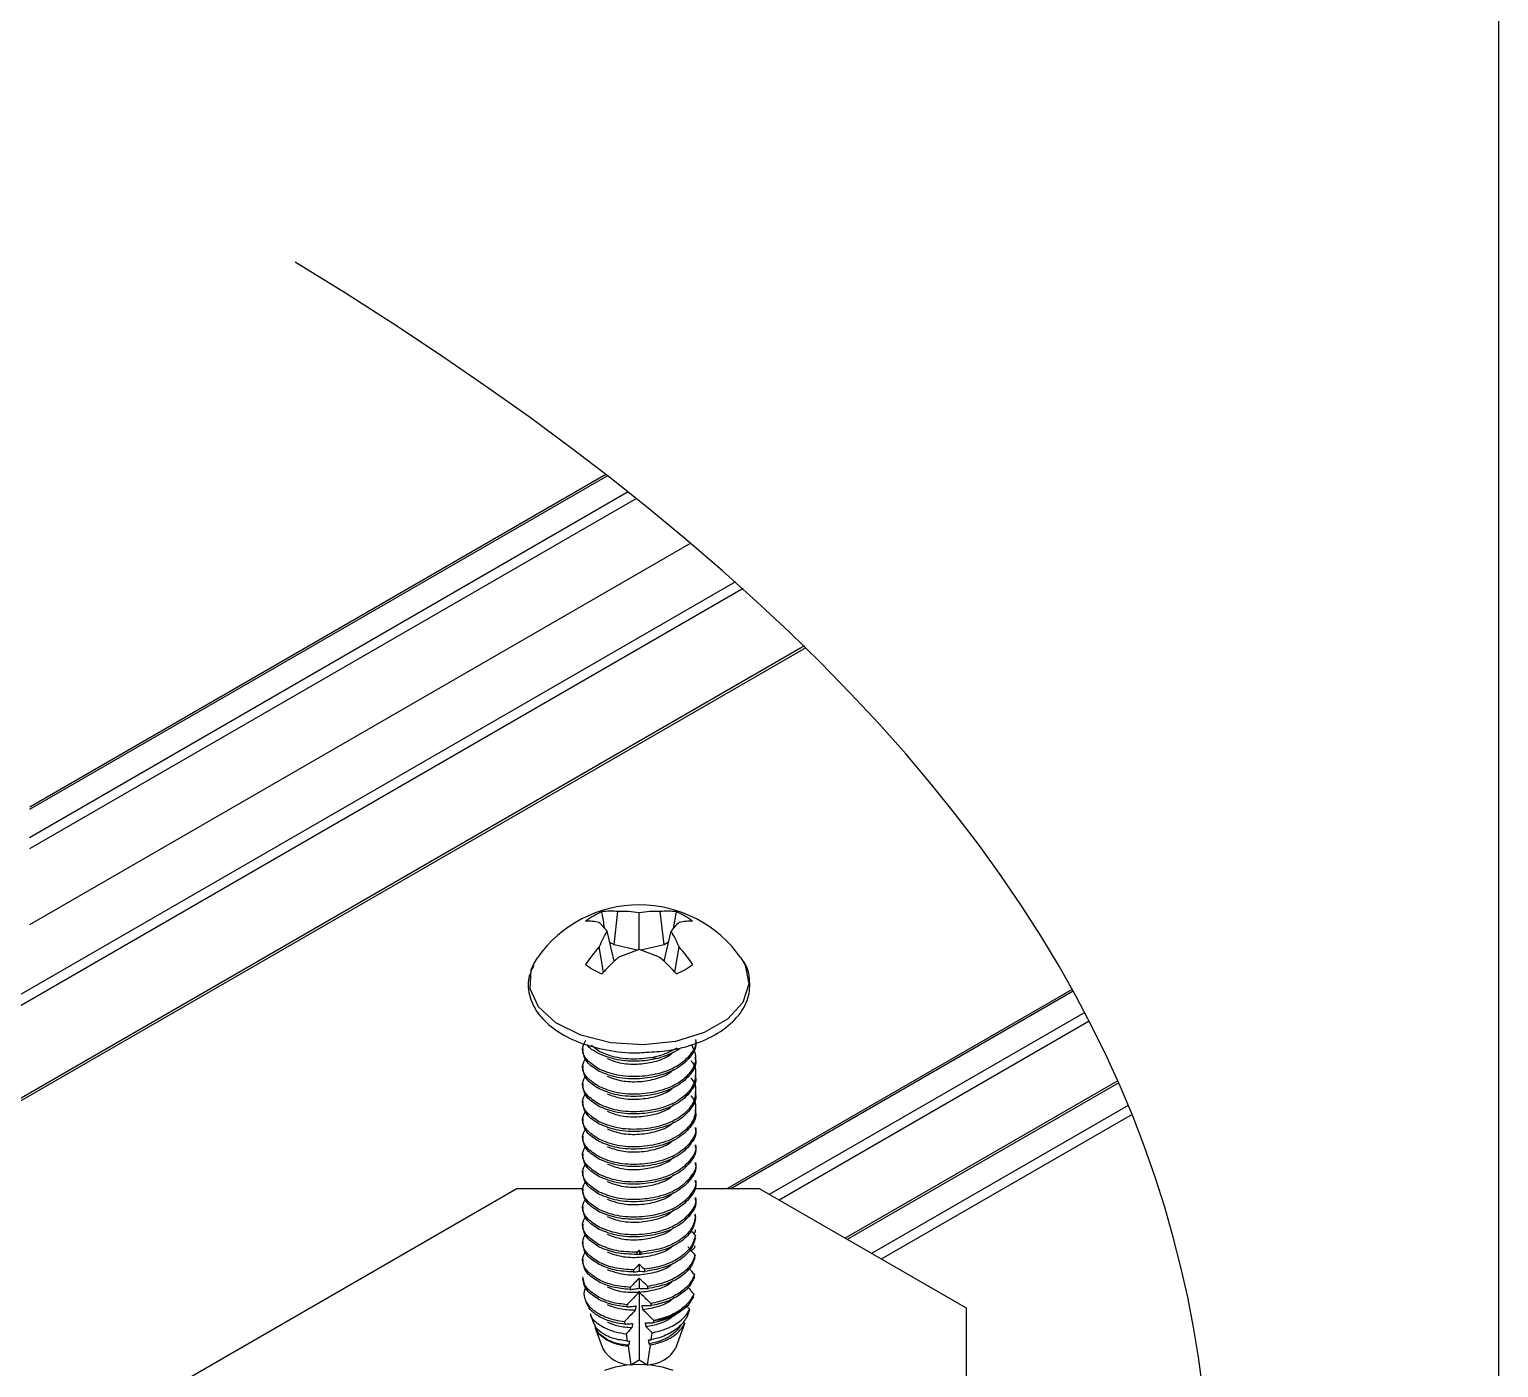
# Model space of a CAD drawing. Extents: x 0 to 16.5, y -14 to 0.
# Drawn here: x 14.372 to 16.506, y -7.055 to -5.111 of the extents above; entities that cross this region are included whole.
import ezdxf

# ---------------------------------------------------------------- set-up
doc = ezdxf.new("R2010")
doc.units = 0
doc.header["$LTSCALE"] = 0.5
doc.header["$MEASUREMENT"] = 0
for name, color, linetype in [('Dimension', 10, 'CONTINUOUS'), ('Hardware', 242, 'CONTINUOUS'), ('Housing', 150, 'CONTINUOUS'), ('Mounting', 4, 'CONTINUOUS')]:
    doc.layers.add(name, color=color, linetype=linetype)
doc.layers.add('Text-Unprinted', color=131, linetype='CONTINUOUS', plot=False)

msp = doc.modelspace()

# ---------------------------------------------------------------- linework, layer by layer
at = {"layer": 'Dimension', "transparency": 16777216}
msp.add_open_spline([(16.4946, -11.4357), (15.1685, -10.124), (16.0562, -8.242), (16.338, -6.4127), (14.7579, -5.449)], degree=3, dxfattribs=at)
at = {"layer": 'Hardware', "linetype": 'Continuous', "lineweight": 25, "transparency": 16777216}
for p, q in [((15.2212, -6.4408), (15.2266, -6.3926)), ((15.2574, -6.4479), (15.2574, -6.3941)), ((15.2936, -6.4408), (15.2882, -6.3926)), ((15.3072, -6.4174), (15.3116, -6.3931)), ((15.2211, -6.4648), (15.2109, -6.421)), ((15.2937, -6.4648), (15.3039, -6.421)), ((15.2055, -6.4804), (15.1993, -6.444)), ((15.2212, -6.4408), (15.2146, -6.4369)), ((15.2547, -6.4487), (15.2212, -6.4408)), ((15.2936, -6.4408), (15.2601, -6.4487)), ((15.3002, -6.4369), (15.2936, -6.4408)), ((15.3093, -6.4804), (15.3155, -6.444)), ((15.1039, -6.4694), (15.1096, -6.4597)), ((15.1754, -6.5913), (15.1754, -6.5945)), ((15.1994, -6.596), (15.1882, -6.5873)), ((15.1754, -6.6168), (15.1754, -6.62)), ((15.273, -6.604), (15.2833, -6.6057)), ((15.3394, -6.6073), (15.3394, -6.6041)), ((15.3394, -6.6328), (15.3394, -6.6296)), ((15.1754, -6.6423), (15.1754, -6.6455)), ((15.3394, -6.6583), (15.3394, -6.6551)), ((15.1754, -6.6679), (15.1754, -6.671)), ((15.3394, -6.6838), (15.3394, -6.6806)), ((15.1754, -6.6934), (15.1754, -6.6966)), ((15.1754, -6.7189), (15.1754, -6.7221)), ((15.3394, -6.7093), (15.3394, -6.7061)), ((15.1754, -6.7444), (15.1754, -6.7476)), ((15.3394, -6.7348), (15.3394, -6.7316)), ((15.3394, -6.7604), (15.3394, -6.7572)), ((15.1754, -6.7699), (15.1754, -6.7731)), ((15.3394, -6.7859), (15.3394, -6.7827)), ((15.1754, -6.7954), (15.1754, -6.7986)), ((15.3394, -6.8114), (15.3394, -6.8082)), ((15.1754, -6.821), (15.1754, -6.8241)), ((15.1754, -6.8465), (15.1754, -6.8497)), ((15.3394, -6.8328), (15.3381, -6.8331)), ((15.3381, -6.8331), (15.3394, -6.8346)), ((15.3389, -6.8361), (15.3394, -6.8356)), ((15.1754, -6.872), (15.1754, -6.8752)), ((15.3367, -6.8605), (15.3391, -6.8579)), ((15.254, -6.8907), (15.2574, -6.8901)), ((15.2574, -6.8847), (15.2546, -6.8875)), ((15.2601, -6.8872), (15.2574, -6.8847)), ((15.2574, -6.8847), (15.2574, -6.8901)), ((15.2574, -6.8901), (15.2608, -6.8903)), ((15.1754, -6.8975), (15.1754, -6.9007)), ((15.2574, -6.905), (15.2574, -6.915)), ((15.2574, -6.9254), (15.2574, -6.9399)), ((15.179, -6.9561), (15.1811, -6.9619)), ((15.2574, -6.944), (15.2574, -7.0439)), ((15.3366, -6.9523), (15.328, -6.9651)), ((15.1865, -6.9771), (15.1915, -6.9913)), ((15.3306, -6.9705), (15.327, -6.9807)), ((15.1936, -6.9973), (15.204, -7.0266)), ((15.2362, -6.9882), (15.2367, -6.9919)), ((15.2784, -6.9898), (15.2788, -6.9868)), ((15.2788, -6.9868), (15.2788, -6.9867)), ((15.3234, -6.9909), (15.3105, -7.0273)), ((15.3219, -6.989), (15.3234, -6.9909)), ((15.1983, -7.0055), (15.2111, -7.0153)), ((15.2114, -7.0149), (15.1983, -7.0055)), ((15.2111, -7.0153), (15.2114, -7.0149)), ((15.2387, -7.006), (15.2402, -7.0166)), ((15.2402, -7.0166), (15.2434, -7.0164)), ((15.2696, -7.0509), (15.2737, -7.0223)), ((15.2711, -7.0147), (15.2748, -7.0146)), ((15.2737, -7.0223), (15.2722, -7.0208)), ((15.2748, -7.0146), (15.2763, -7.0045)), ((15.2422, -7.0227), (15.2413, -7.0237)), ((15.2413, -7.0237), (15.2452, -7.0509)), ((15.2452, -7.0509), (15.2574, -7.0439)), ((15.2574, -7.0439), (15.2696, -7.0509))]:
    msp.add_line(p, q, dxfattribs=at)
at = {"layer": 'Hardware', "linetype": 'Continuous', "lineweight": 25, "transparency": 16777216, "flags": 128}
for points in [[(15.4052, -6.4597), (15.4114, -6.4705), (15.4168, -6.4977), (15.4079, -6.5247), (15.3857, -6.549), (15.3521, -6.5684), (15.3101, -6.5812), (15.2634, -6.5863), (15.2161, -6.5832), (15.1726, -6.5722), (15.1365, -6.5543), (15.1112, -6.5311), (15.0989, -6.5046), (15.1007, -6.4772), (15.1039, -6.4694)], [(15.1924, -6.992), (15.1941, -6.9986), (15.1983, -7.0055)]]:
    msp.add_lwpolyline(points, dxfattribs=at)
at = {"layer": 'Hardware', "linetype": 'Continuous', "lineweight": 25, "transparency": 16777216}
for centre, radius, start, end in [((15.2574, -6.5635), 0.1806, 35.088, 144.912), ((15.2354, -6.4761), 0.089, 111.1734, 128.8212), ((15.2166, -6.4809), 0.0889, 83.5452, 98.6296), ((15.2338, -6.5593), 0.1668, 81.8505, 92.4696), ((15.281, -6.5593), 0.1668, 87.5304, 98.1495), ((15.2982, -6.4809), 0.0889, 81.3704, 96.4548), ((15.2794, -6.4761), 0.089, 51.1788, 68.8266), ((15.1831, -6.4839), 0.0773, 77.8855, 92.5937), ((15.1201, -6.4924), 0.1155, 38.183, 46.6966), ((15.3819, -6.5216), 0.1984, 149.535, 156.9599), ((15.3947, -6.4924), 0.1155, 133.3034, 141.817), ((15.1329, -6.5216), 0.1984, 23.0401, 30.465), ((15.3317, -6.4839), 0.0773, 87.4063, 102.1145), ((15.3703, -6.5976), 0.2299, 138.0627, 146.0598), ((15.1445, -6.5976), 0.2299, 33.9402, 41.9373), ((15.4646, -6.7223), 0.3544, 132.191, 137.5116), ((15.3376, -6.7031), 0.2675, 107.4467, 114.5241), ((15.1772, -6.7031), 0.2675, 65.4759, 72.5533), ((15.0502, -6.7223), 0.3544, 42.4884, 47.809), ((15.2354, -6.3999), 0.089, 231.1788, 248.8266), ((15.2794, -6.3999), 0.089, 291.1734, 308.8212), ((15.2684, -6.8963), 0.0911, 276.5834, 310.8704), ((15.2453, -7.0038), 0.0472, 208.9276, 269.8493), ((15.2683, -7.0014), 0.0495, 271.5526, 328.442)]:
    msp.add_arc(centre, radius, start, end, dxfattribs=at)
for major_axis, ratio, start_param, end_param in [((0.0623, 0.5129), 0.103906, 5.550319, 5.558335), ((0.0551, 0.5797), 0.104683, 5.424047, 5.432229), ((0.0623, 0.5129), 0.103906, 5.488209, 5.495791), ((0.0551, 0.5797), 0.104683, 5.360736, 5.368458), ((0.0623, 0.5129), 0.103906, 0.897187, 0.905246), ((-0.0623, 0.5129), 0.103906, 5.378789, 5.38669), ((0.0623, 0.5129), 0.103906, 5.42916, 5.436395), ((0.0551, 0.5797), 0.104683, 5.300658, 5.308015), ((0.0623, 0.5129), 0.103906, 0.960083, 0.96771), ((-0.0623, 0.5129), 0.103906, 5.317478, 5.324971), ((0.0551, 0.5797), 0.104683, 5.243173, 5.250235), ((0.0623, 0.5129), 0.103906, 1.019851, 1.027134), ((0.0495, 0.4071), 0.103906, 0.863326, 0.870497), ((-0.0495, 0.4071), 0.103906, 5.412877, 5.419859), ((-0.0623, 0.5129), 0.103906, 5.25905, 5.266216), ((0.0551, 0.5797), 0.104683, 5.187803, 5.194622), ((0.0623, 0.5129), 0.103906, 1.077103, 1.084107), ((0.0495, 0.4071), 0.103906, 0.931604, 0.951243), ((-0.0495, 0.4071), 0.103906, 5.334093, 5.35328), ((-0.0623, 0.5129), 0.103906, 5.202957, 5.209856), ((0.0495, 0.4071), 0.103906, 1.008321, 1.0268), ((-0.0495, 0.4071), 0.103906, 5.26015, 5.278251), ((0.0495, 0.4071), 0.103906, 1.080833, 1.098422), ((-0.0495, 0.4071), 0.103906, 5.189906, 5.207169)]:
    msp.add_ellipse((15.2574, -7.2125), major_axis=major_axis, ratio=ratio, start_param=start_param, end_param=end_param, dxfattribs=at)
for points, knots in [([(15.2075, -6.4174), (15.2073, -6.416), (15.2059, -6.4079), (15.2044, -6.3998), (15.2032, -6.3931)], [0, 0, 0, 0, 0.169729, 1, 1, 1, 1]), ([(15.2674, -6.5968), (15.2781, -6.5963), (15.3037, -6.5952), (15.3415, -6.5849), (15.3771, -6.5677), (15.4027, -6.5451), (15.4178, -6.5183), (15.4191, -6.4902), (15.4143, -6.4707), (15.4073, -6.4629), (15.4071, -6.4628)], [0, 0, 0, 0, 0.108513, 0.260972, 0.414412, 0.569308, 0.70776, 0.855419, 0.997326, 1, 1, 1, 1]), ([(15.1043, -6.4708), (15.1015, -6.4767), (15.0945, -6.4915), (15.0971, -6.5173), (15.1108, -6.5435), (15.1353, -6.5658), (15.1689, -6.5835), (15.2098, -6.5944), (15.2442, -6.5989), (15.2632, -6.5972), (15.2674, -6.5968)], [0, 0, 0, 0, 0.093745, 0.235235, 0.37313, 0.514045, 0.660746, 0.809291, 0.957571, 1, 1, 1, 1]), ([(15.1994, -6.6216), (15.1928, -6.6172), (15.1795, -6.6085), (15.173, -6.5928), (15.1778, -6.5833), (15.1798, -6.5795)], [0, 0, 0, 0, 0.365779, 0.741182, 1, 1, 1, 1]), ([(15.1994, -6.6247), (15.1926, -6.6204), (15.1788, -6.6117), (15.1766, -6.6002), (15.1755, -6.5945)], [0, 0, 0, 0, 0.4963371, 1, 1, 1, 1]), ([(15.1994, -6.5992), (15.1916, -6.5951), (15.1838, -6.591), (15.1817, -6.5855), (15.1817, -6.5855)], [0, 0, 0, 0, 0.9988749, 1, 1, 1, 1]), ([(15.3393, -6.5786), (15.3393, -6.5786), (15.3414, -6.5852), (15.3341, -6.5987), (15.3172, -6.616), (15.2895, -6.6282), (15.2575, -6.6333), (15.2248, -6.6317), (15.2078, -6.6249), (15.1994, -6.6216)], [0, 0, 0, 0, 0.001912, 0.16499, 0.333323, 0.501657, 0.664735, 0.834544, 1, 1, 1, 1]), ([(15.3393, -6.5817), (15.3393, -6.5818), (15.3414, -6.5883), (15.3341, -6.6019), (15.3172, -6.6192), (15.2895, -6.6314), (15.2575, -6.6365), (15.2248, -6.6349), (15.2078, -6.6281), (15.1994, -6.6247)], [0, 0, 0, 0, 0.001912, 0.16499, 0.333323, 0.501657, 0.664735, 0.834544, 1, 1, 1, 1]), ([(15.3335, -6.5857), (15.3363, -6.5919), (15.342, -6.6045), (15.3349, -6.6242), (15.317, -6.6416), (15.2895, -6.6538), (15.2575, -6.6588), (15.2248, -6.6572), (15.2078, -6.6504), (15.1994, -6.6471)], [0, 0, 0, 0, 0.135905, 0.27709, 0.422824, 0.568559, 0.709744, 0.856757, 1, 1, 1, 1]), ([(15.312, -6.5912), (15.3045, -6.5951), (15.2887, -6.6032), (15.2573, -6.6077), (15.2248, -6.6062), (15.2078, -6.5994), (15.1994, -6.596)], [0, 0, 0, 0, 0.2278321, 0.4805168, 0.7436315, 1, 1, 1, 1]), ([(15.3154, -6.5928), (15.3068, -6.5973), (15.29, -6.6061), (15.2573, -6.6109), (15.2248, -6.6094), (15.2078, -6.6026), (15.1994, -6.5992)], [0, 0, 0, 0, 0.252496, 0.49711, 0.75182, 1, 1, 1, 1]), ([(15.1994, -6.6471), (15.1928, -6.6427), (15.1795, -6.634), (15.173, -6.6183), (15.1778, -6.6088), (15.1798, -6.605)], [0, 0, 0, 0, 0.3657785, 0.7411822, 1, 1, 1, 1]), ([(15.3393, -6.6073), (15.3393, -6.6073), (15.3414, -6.6139), (15.3341, -6.6274), (15.3172, -6.6447), (15.2895, -6.6569), (15.2575, -6.662), (15.2248, -6.6604), (15.2078, -6.6536), (15.1994, -6.6503)], [0, 0, 0, 0, 0.001912, 0.16499, 0.333323, 0.501657, 0.664735, 0.834544, 1, 1, 1, 1]), ([(15.3326, -6.6092), (15.3327, -6.6094), (15.339, -6.6152), (15.3408, -6.6299), (15.3353, -6.6496), (15.3169, -6.6671), (15.2896, -6.6793), (15.2575, -6.6843), (15.2248, -6.6827), (15.2078, -6.6759), (15.1994, -6.6726)], [0, 0, 0, 0, 0.003884, 0.148717, 0.287809, 0.431382, 0.574956, 0.714048, 0.858881, 1, 1, 1, 1]), ([(15.3074, -6.5964), (15.3061, -6.5977), (15.3004, -6.6038), (15.2825, -6.6109), (15.2575, -6.6154), (15.2315, -6.6144), (15.218, -6.6092), (15.2114, -6.6067)], [0, 0, 0, 0, 0.065563, 0.301515, 0.530069, 0.768099, 1, 1, 1, 1]), ([(15.1994, -6.6726), (15.1928, -6.6683), (15.1795, -6.6595), (15.173, -6.6438), (15.1778, -6.6343), (15.1798, -6.6305)], [0, 0, 0, 0, 0.3657785, 0.7411822, 1, 1, 1, 1]), ([(15.1994, -6.6503), (15.1926, -6.6459), (15.1788, -6.6372), (15.1766, -6.6258), (15.1755, -6.62)], [0, 0, 0, 0, 0.496337, 1, 1, 1, 1]), ([(15.3393, -6.6328), (15.3393, -6.6329), (15.3414, -6.6394), (15.3341, -6.6529), (15.3172, -6.6703), (15.2895, -6.6825), (15.2575, -6.6875), (15.2248, -6.6859), (15.2078, -6.6791), (15.1994, -6.6758)], [0, 0, 0, 0, 0.001912, 0.16499, 0.333323, 0.501657, 0.664735, 0.834544, 1, 1, 1, 1]), ([(15.3326, -6.6347), (15.3327, -6.6349), (15.339, -6.6408), (15.3408, -6.6554), (15.3353, -6.6751), (15.3169, -6.6926), (15.2896, -6.7048), (15.2575, -6.7099), (15.2248, -6.7082), (15.2078, -6.7014), (15.1994, -6.6981)], [0, 0, 0, 0, 0.003884, 0.148717, 0.287809, 0.431382, 0.574956, 0.714048, 0.858881, 1, 1, 1, 1]), ([(15.3074, -6.6219), (15.3061, -6.6233), (15.3004, -6.6294), (15.2825, -6.6364), (15.2575, -6.6409), (15.2315, -6.6399), (15.218, -6.6347), (15.2114, -6.6322)], [0, 0, 0, 0, 0.065563, 0.301515, 0.530069, 0.768099, 1, 1, 1, 1]), ([(15.1994, -6.6981), (15.1928, -6.6938), (15.1795, -6.685), (15.173, -6.6693), (15.1778, -6.6599), (15.1798, -6.656)], [0, 0, 0, 0, 0.365779, 0.741182, 1, 1, 1, 1]), ([(15.1994, -6.6758), (15.1926, -6.6714), (15.1788, -6.6627), (15.1766, -6.6513), (15.1755, -6.6455)], [0, 0, 0, 0, 0.4963371, 1, 1, 1, 1]), ([(15.3393, -6.6583), (15.3393, -6.6584), (15.3414, -6.6649), (15.3341, -6.6784), (15.3172, -6.6958), (15.2895, -6.708), (15.2575, -6.713), (15.2248, -6.7114), (15.2078, -6.7046), (15.1994, -6.7013)], [0, 0, 0, 0, 0.0019117, 0.1649899, 0.3333232, 0.5016566, 0.6647348, 0.8345443, 1, 1, 1, 1]), ([(15.3074, -6.6474), (15.3061, -6.6488), (15.3004, -6.6549), (15.2825, -6.6619), (15.2575, -6.6664), (15.2315, -6.6654), (15.218, -6.6603), (15.2114, -6.6577)], [0, 0, 0, 0, 0.065563, 0.301515, 0.530069, 0.768099, 1, 1, 1, 1]), ([(15.1994, -6.7013), (15.1926, -6.697), (15.1788, -6.6882), (15.1766, -6.6768), (15.1755, -6.671)], [0, 0, 0, 0, 0.496337, 1, 1, 1, 1]), ([(15.3326, -6.6602), (15.3327, -6.6604), (15.339, -6.6663), (15.3408, -6.6809), (15.3353, -6.7006), (15.3169, -6.7181), (15.2896, -6.7303), (15.2575, -6.7354), (15.2248, -6.7337), (15.2078, -6.727), (15.1994, -6.7236)], [0, 0, 0, 0, 0.0038841, 0.1487169, 0.2878086, 0.4313823, 0.5749561, 0.7140477, 0.8588806, 1, 1, 1, 1]), ([(15.3074, -6.673), (15.3061, -6.6743), (15.3004, -6.6804), (15.2825, -6.6874), (15.2575, -6.6919), (15.2315, -6.6909), (15.218, -6.6858), (15.2114, -6.6832)], [0, 0, 0, 0, 0.065563, 0.301515, 0.530069, 0.768099, 1, 1, 1, 1]), ([(15.1994, -6.7236), (15.1928, -6.7193), (15.1795, -6.7105), (15.173, -6.6948), (15.1778, -6.6854), (15.1798, -6.6815)], [0, 0, 0, 0, 0.365779, 0.741182, 1, 1, 1, 1]), ([(15.1994, -6.7268), (15.1926, -6.7225), (15.1788, -6.7137), (15.1766, -6.7023), (15.1755, -6.6966)], [0, 0, 0, 0, 0.496337, 1, 1, 1, 1]), ([(15.3393, -6.6838), (15.3393, -6.6839), (15.3414, -6.6904), (15.3341, -6.7039), (15.3172, -6.7213), (15.2895, -6.7335), (15.2575, -6.7386), (15.2248, -6.7369), (15.2078, -6.7302), (15.1994, -6.7268)], [0, 0, 0, 0, 0.001912, 0.16499, 0.333323, 0.501657, 0.664735, 0.834544, 1, 1, 1, 1]), ([(15.3074, -6.6985), (15.3061, -6.6998), (15.3004, -6.7059), (15.2825, -6.7129), (15.2575, -6.7174), (15.2315, -6.7164), (15.218, -6.7113), (15.2114, -6.7087)], [0, 0, 0, 0, 0.065563, 0.301515, 0.530069, 0.768099, 1, 1, 1, 1]), ([(15.1994, -6.7491), (15.1928, -6.7448), (15.1795, -6.736), (15.173, -6.7203), (15.1778, -6.7109), (15.1798, -6.707)], [0, 0, 0, 0, 0.365779, 0.741182, 1, 1, 1, 1]), ([(15.1994, -6.7523), (15.1926, -6.748), (15.1788, -6.7392), (15.1766, -6.7278), (15.1755, -6.7221)], [0, 0, 0, 0, 0.496337, 1, 1, 1, 1]), ([(15.3393, -6.7061), (15.3393, -6.7062), (15.3414, -6.7127), (15.3341, -6.7263), (15.3172, -6.7436), (15.2895, -6.7558), (15.2575, -6.7609), (15.2248, -6.7593), (15.2078, -6.7525), (15.1994, -6.7491)], [0, 0, 0, 0, 0.001912, 0.16499, 0.333323, 0.501657, 0.664735, 0.834544, 1, 1, 1, 1]), ([(15.3393, -6.7093), (15.3393, -6.7094), (15.3414, -6.7159), (15.3341, -6.7295), (15.3172, -6.7468), (15.2895, -6.759), (15.2575, -6.7641), (15.2248, -6.7624), (15.2078, -6.7557), (15.1994, -6.7523)], [0, 0, 0, 0, 0.001912, 0.16499, 0.333323, 0.501657, 0.664735, 0.834544, 1, 1, 1, 1]), ([(15.1994, -6.7747), (15.1928, -6.7703), (15.1795, -6.7616), (15.173, -6.7459), (15.1778, -6.7364), (15.1798, -6.7326)], [0, 0, 0, 0, 0.365779, 0.741182, 1, 1, 1, 1]), ([(15.3393, -6.7317), (15.3393, -6.7317), (15.3414, -6.7383), (15.3341, -6.7518), (15.3172, -6.7691), (15.2895, -6.7813), (15.2575, -6.7864), (15.2248, -6.7848), (15.2078, -6.778), (15.1994, -6.7747)], [0, 0, 0, 0, 0.001912, 0.16499, 0.333323, 0.501657, 0.664735, 0.834544, 1, 1, 1, 1]), ([(15.3393, -6.7348), (15.3393, -6.7349), (15.3414, -6.7414), (15.3341, -6.755), (15.3172, -6.7723), (15.2895, -6.7845), (15.2575, -6.7896), (15.2248, -6.788), (15.2078, -6.7812), (15.1994, -6.7778)], [0, 0, 0, 0, 0.001912, 0.16499, 0.333323, 0.501657, 0.664735, 0.834544, 1, 1, 1, 1]), ([(15.3074, -6.724), (15.3061, -6.7253), (15.3004, -6.7314), (15.2825, -6.7384), (15.2575, -6.743), (15.2315, -6.742), (15.218, -6.7368), (15.2114, -6.7343)], [0, 0, 0, 0, 0.065563, 0.301515, 0.530069, 0.768099, 1, 1, 1, 1]), ([(15.1994, -6.8002), (15.1928, -6.7958), (15.1795, -6.7871), (15.173, -6.7714), (15.1778, -6.7619), (15.1798, -6.7581)], [0, 0, 0, 0, 0.365779, 0.741182, 1, 1, 1, 1]), ([(15.1994, -6.7778), (15.1926, -6.7735), (15.1788, -6.7648), (15.1766, -6.7533), (15.1755, -6.7476)], [0, 0, 0, 0, 0.496337, 1, 1, 1, 1]), ([(15.3393, -6.7572), (15.3393, -6.7572), (15.3414, -6.7638), (15.3341, -6.7773), (15.3172, -6.7947), (15.2895, -6.8069), (15.2575, -6.8119), (15.2248, -6.8103), (15.2078, -6.8035), (15.1994, -6.8002)], [0, 0, 0, 0, 0.001912, 0.16499, 0.333323, 0.501657, 0.664735, 0.834544, 1, 1, 1, 1]), ([(15.3393, -6.7604), (15.3393, -6.7604), (15.3414, -6.767), (15.3341, -6.7805), (15.3172, -6.7978), (15.2895, -6.8101), (15.2575, -6.8151), (15.2248, -6.8135), (15.2078, -6.8067), (15.1994, -6.8034)], [0, 0, 0, 0, 0.001912, 0.16499, 0.333323, 0.501657, 0.664735, 0.834544, 1, 1, 1, 1]), ([(15.3074, -6.7495), (15.3061, -6.7508), (15.3004, -6.7569), (15.2825, -6.764), (15.2575, -6.7685), (15.2315, -6.7675), (15.218, -6.7623), (15.2114, -6.7598)], [0, 0, 0, 0, 0.065563, 0.301515, 0.530069, 0.768099, 1, 1, 1, 1]), ([(15.1994, -6.8257), (15.1928, -6.8214), (15.1795, -6.8126), (15.173, -6.7969), (15.1778, -6.7874), (15.1798, -6.7836)], [0, 0, 0, 0, 0.365779, 0.741182, 1, 1, 1, 1]), ([(15.1994, -6.8034), (15.1926, -6.799), (15.1788, -6.7903), (15.1766, -6.7789), (15.1755, -6.7731)], [0, 0, 0, 0, 0.4963371, 1, 1, 1, 1]), ([(15.3393, -6.7827), (15.3393, -6.7828), (15.3414, -6.7893), (15.3341, -6.8028), (15.3172, -6.8202), (15.2895, -6.8324), (15.2575, -6.8374), (15.2248, -6.8358), (15.2078, -6.829), (15.1994, -6.8257)], [0, 0, 0, 0, 0.001912, 0.16499, 0.333323, 0.501657, 0.664735, 0.834544, 1, 1, 1, 1]), ([(15.3393, -6.7859), (15.3393, -6.786), (15.3414, -6.7925), (15.3341, -6.806), (15.3172, -6.8234), (15.2895, -6.8356), (15.2575, -6.8406), (15.2248, -6.839), (15.2078, -6.8322), (15.1994, -6.8289)], [0, 0, 0, 0, 0.001912, 0.16499, 0.333323, 0.501657, 0.664735, 0.834544, 1, 1, 1, 1]), ([(15.3074, -6.775), (15.3061, -6.7764), (15.3004, -6.7825), (15.2825, -6.7895), (15.2575, -6.794), (15.2315, -6.793), (15.218, -6.7878), (15.2114, -6.7853)], [0, 0, 0, 0, 0.0655629, 0.3015148, 0.5300688, 0.7680994, 1, 1, 1, 1]), ([(15.1994, -6.8289), (15.1926, -6.8245), (15.1788, -6.8158), (15.1766, -6.8044), (15.1755, -6.7986)], [0, 0, 0, 0, 0.496337, 1, 1, 1, 1]), ([(15.3393, -6.8082), (15.3393, -6.8083), (15.3414, -6.8148), (15.3341, -6.8283), (15.3172, -6.8457), (15.2895, -6.8579), (15.2575, -6.863), (15.2248, -6.8613), (15.2078, -6.8545), (15.1994, -6.8512)], [0, 0, 0, 0, 0.001912, 0.16499, 0.333323, 0.501657, 0.664735, 0.834544, 1, 1, 1, 1]), ([(15.3074, -6.8005), (15.3061, -6.8019), (15.3004, -6.808), (15.2825, -6.815), (15.2575, -6.8195), (15.2315, -6.8185), (15.218, -6.8134), (15.2114, -6.8108)], [0, 0, 0, 0, 0.065563, 0.301515, 0.530069, 0.768099, 1, 1, 1, 1]), ([(15.1994, -6.8512), (15.1928, -6.8469), (15.1795, -6.8381), (15.173, -6.8224), (15.1778, -6.813), (15.1798, -6.8091)], [0, 0, 0, 0, 0.365779, 0.741182, 1, 1, 1, 1]), ([(15.1994, -6.8544), (15.1926, -6.8501), (15.1788, -6.8413), (15.1766, -6.8299), (15.1755, -6.8241)], [0, 0, 0, 0, 0.496337, 1, 1, 1, 1]), ([(15.3393, -6.8114), (15.3393, -6.8115), (15.3414, -6.818), (15.3341, -6.8315), (15.3172, -6.8489), (15.2895, -6.8611), (15.2575, -6.8661), (15.2248, -6.8645), (15.2078, -6.8577), (15.1994, -6.8544)], [0, 0, 0, 0, 0.001912, 0.16499, 0.333323, 0.501657, 0.664735, 0.834544, 1, 1, 1, 1]), ([(15.3074, -6.8261), (15.3061, -6.8274), (15.3004, -6.8335), (15.2825, -6.8405), (15.2575, -6.845), (15.2315, -6.844), (15.218, -6.8389), (15.2114, -6.8363)], [0, 0, 0, 0, 0.0655629, 0.3015148, 0.5300688, 0.7680994, 1, 1, 1, 1]), ([(15.1994, -6.8767), (15.1928, -6.8724), (15.1795, -6.8636), (15.173, -6.8479), (15.1778, -6.8385), (15.1798, -6.8346)], [0, 0, 0, 0, 0.365779, 0.741182, 1, 1, 1, 1]), ([(15.1994, -6.8799), (15.1926, -6.8756), (15.1788, -6.8668), (15.1766, -6.8554), (15.1755, -6.8497)], [0, 0, 0, 0, 0.496337, 1, 1, 1, 1]), ([(15.3074, -6.8516), (15.3061, -6.8529), (15.3004, -6.859), (15.2825, -6.866), (15.2575, -6.8705), (15.2315, -6.8695), (15.218, -6.8644), (15.2114, -6.8618)], [0, 0, 0, 0, 0.0655629, 0.3015148, 0.5300688, 0.7680994, 1, 1, 1, 1]), ([(15.3394, -6.8346), (15.3381, -6.8411), (15.3354, -6.8541), (15.3168, -6.871), (15.2907, -6.8833), (15.2702, -6.8859), (15.2601, -6.8872)], [0, 0, 0, 0, 0.248345, 0.505013, 0.756755, 1, 1, 1, 1]), ([(15.3394, -6.8382), (15.338, -6.8446), (15.3352, -6.8575), (15.3168, -6.8742), (15.291, -6.8863), (15.2707, -6.889), (15.2608, -6.8903)], [0, 0, 0, 0, 0.248233, 0.504975, 0.756819, 1, 1, 1, 1]), ([(15.1994, -6.9022), (15.1928, -6.8979), (15.1795, -6.8892), (15.173, -6.8734), (15.1779, -6.8639), (15.1799, -6.8599)], [0, 0, 0, 0, 0.364158, 0.737899, 1, 1, 1, 1]), ([(15.3391, -6.8634), (15.3374, -6.8692), (15.3339, -6.8811), (15.3166, -6.8964), (15.2929, -6.9078), (15.2743, -6.9108), (15.2652, -6.9123)], [0, 0, 0, 0, 0.247583, 0.504745, 0.75717, 1, 1, 1, 1]), ([(15.3391, -6.867), (15.3373, -6.8728), (15.3337, -6.8845), (15.3166, -6.8996), (15.2932, -6.9109), (15.2748, -6.9139), (15.2658, -6.9154)], [0, 0, 0, 0, 0.24751, 0.504717, 0.757205, 1, 1, 1, 1]), ([(15.3331, -6.8563), (15.3333, -6.8565), (15.3353, -6.8588), (15.3373, -6.8612), (15.3391, -6.8634)], [0, 0, 0, 0, 0.072061, 1, 1, 1, 1]), ([(15.1994, -6.9278), (15.1928, -6.9234), (15.1794, -6.9147), (15.173, -6.8988), (15.1779, -6.8892), (15.18, -6.8852)], [0, 0, 0, 0, 0.36198, 0.733484, 1, 1, 1, 1]), ([(15.1994, -6.9054), (15.1926, -6.9011), (15.1788, -6.8924), (15.1766, -6.8809), (15.1755, -6.8752)], [0, 0, 0, 0, 0.496337, 1, 1, 1, 1]), ([(15.2546, -6.8875), (15.2441, -6.8872), (15.2235, -6.8867), (15.2074, -6.88), (15.1994, -6.8767)], [0, 0, 0, 0, 0.507094, 1, 1, 1, 1]), ([(15.254, -6.8907), (15.2436, -6.8904), (15.2232, -6.8898), (15.2073, -6.8832), (15.1994, -6.8799)], [0, 0, 0, 0, 0.507208, 1, 1, 1, 1]), ([(15.3072, -6.8772), (15.306, -6.8785), (15.3003, -6.8846), (15.2825, -6.8915), (15.2575, -6.8961), (15.2315, -6.8951), (15.218, -6.8899), (15.2114, -6.8874)], [0, 0, 0, 0, 0.0636845, 0.3001107, 0.5291241, 0.7676333, 1, 1, 1, 1]), ([(15.3386, -6.892), (15.3366, -6.8973), (15.3325, -6.908), (15.3164, -6.9218), (15.295, -6.9324), (15.2782, -6.9356), (15.2699, -6.9372)], [0, 0, 0, 0, 0.247155, 0.504541, 0.757316, 1, 1, 1, 1]), ([(15.3282, -6.8795), (15.3284, -6.8797), (15.3303, -6.8819), (15.3337, -6.8861), (15.337, -6.89), (15.3386, -6.892)], [0, 0, 0, 0, 0.0618727, 0.5308771, 1, 1, 1, 1]), ([(15.3335, -6.8858), (15.3338, -6.8854), (15.3355, -6.8836), (15.3372, -6.8818), (15.3385, -6.8804)], [0, 0, 0, 0, 0.2050042, 1, 1, 1, 1]), ([(15.1994, -6.9309), (15.1926, -6.9266), (15.1788, -6.9179), (15.1766, -6.9064), (15.1755, -6.9007)], [0, 0, 0, 0, 0.496337, 1, 1, 1, 1]), ([(15.2495, -6.9131), (15.24, -6.9125), (15.2212, -6.9114), (15.2066, -6.9053), (15.1994, -6.9022)], [0, 0, 0, 0, 0.5078746, 1, 1, 1, 1]), ([(15.2489, -6.9162), (15.2395, -6.9157), (15.221, -6.9145), (15.2065, -6.9084), (15.1994, -6.9054)], [0, 0, 0, 0, 0.507952, 1, 1, 1, 1]), ([(15.307, -6.9029), (15.3059, -6.9042), (15.3002, -6.9101), (15.2825, -6.917), (15.2576, -6.9216), (15.2315, -6.9206), (15.218, -6.9154), (15.2114, -6.9129)], [0, 0, 0, 0, 0.060282, 0.297567, 0.527413, 0.766789, 1, 1, 1, 1]), ([(15.2489, -6.9162), (15.2511, -6.916), (15.2539, -6.9156), (15.2568, -6.9151), (15.2574, -6.915)], [0, 0, 0, 0, 0.794285, 1, 1, 1, 1]), ([(15.2574, -6.905), (15.2567, -6.9057), (15.2541, -6.9083), (15.2515, -6.911), (15.2495, -6.9131)], [0, 0, 0, 0, 0.2455006, 1, 1, 1, 1]), ([(15.2652, -6.9123), (15.2626, -6.9099), (15.2601, -6.9075), (15.2575, -6.9051), (15.2574, -6.905)], [0, 0, 0, 0, 0.974545, 1, 1, 1, 1]), ([(15.2574, -6.915), (15.2574, -6.915), (15.2588, -6.9151), (15.2616, -6.9153), (15.2644, -6.9154), (15.2658, -6.9154)], [0, 0, 0, 0, 0.003729, 0.501835, 1, 1, 1, 1]), ([(15.3385, -6.8956), (15.3365, -6.9008), (15.3323, -6.9114), (15.3164, -6.925), (15.2953, -6.9355), (15.2787, -6.9387), (15.2705, -6.9403)], [0, 0, 0, 0, 0.247128, 0.504519, 0.757312, 1, 1, 1, 1]), ([(15.3304, -6.9112), (15.3314, -6.9125), (15.3339, -6.9155), (15.3363, -6.9186), (15.3378, -6.9205)], [0, 0, 0, 0, 0.416052, 1, 1, 1, 1]), ([(15.1994, -6.9533), (15.1926, -6.9489), (15.1788, -6.9402), (15.1766, -6.9288), (15.1755, -6.923)], [0, 0, 0, 0, 0.496337, 1, 1, 1, 1]), ([(15.1994, -6.9565), (15.1926, -6.9521), (15.1788, -6.9434), (15.1766, -6.932), (15.1755, -6.9262)], [0, 0, 0, 0, 0.496337, 1, 1, 1, 1]), ([(15.2446, -6.9385), (15.236, -6.9377), (15.2191, -6.9362), (15.2059, -6.9306), (15.1994, -6.9278)], [0, 0, 0, 0, 0.508384, 1, 1, 1, 1]), ([(15.244, -6.9416), (15.2356, -6.9409), (15.2189, -6.9393), (15.2058, -6.9337), (15.1994, -6.9309)], [0, 0, 0, 0, 0.50843, 1, 1, 1, 1]), ([(15.2574, -6.9254), (15.2567, -6.9261), (15.2541, -6.9286), (15.2499, -6.933), (15.2464, -6.9366), (15.2446, -6.9385)], [0, 0, 0, 0, 0.171947, 0.5859227, 1, 1, 1, 1]), ([(15.2699, -6.9372), (15.2674, -6.9348), (15.2633, -6.9308), (15.2591, -6.9269), (15.2574, -6.9254)], [0, 0, 0, 0, 0.601653, 1, 1, 1, 1]), ([(15.3068, -6.9287), (15.3057, -6.9298), (15.3002, -6.9357), (15.2827, -6.9428), (15.266, -6.945), (15.2579, -6.9461)], [0, 0, 0, 0, 0.1081783, 0.561243, 1, 1, 1, 1]), ([(15.3378, -6.9205), (15.3356, -6.9252), (15.3311, -6.9348), (15.3162, -6.9473), (15.297, -6.957), (15.2819, -6.9604), (15.2745, -6.962)], [0, 0, 0, 0, 0.247134, 0.504387, 0.757107, 1, 1, 1, 1]), ([(15.3377, -6.924), (15.3354, -6.9287), (15.3309, -6.9382), (15.3162, -6.9504), (15.2973, -6.9601), (15.2824, -6.9635), (15.275, -6.9651)], [0, 0, 0, 0, 0.247165, 0.504371, 0.75705, 1, 1, 1, 1]), ([(15.1802, -6.9387), (15.1797, -6.9395), (15.1761, -6.9446), (15.1778, -6.9554), (15.1852, -6.9682), (15.1957, -6.9748), (15.2003, -6.9777)], [0, 0, 0, 0, 0.054839, 0.390036, 0.729112, 1, 1, 1, 1]), ([(15.24, -6.9637), (15.2323, -6.9628), (15.2172, -6.9611), (15.2053, -6.9558), (15.1994, -6.9533)], [0, 0, 0, 0, 0.50866, 1, 1, 1, 1]), ([(15.2394, -6.9669), (15.2319, -6.966), (15.217, -6.9642), (15.2052, -6.959), (15.1994, -6.9565)], [0, 0, 0, 0, 0.508679, 1, 1, 1, 1]), ([(15.2569, -6.9462), (15.2483, -6.9462), (15.2312, -6.9462), (15.2179, -6.941), (15.2114, -6.9384)], [0, 0, 0, 0, 0.506717, 1, 1, 1, 1]), ([(15.2569, -6.9462), (15.2545, -6.9487), (15.2504, -6.9528), (15.2448, -6.9587), (15.2416, -6.9621), (15.24, -6.9637)], [0, 0, 0, 0, 0.434884, 0.717424, 1, 1, 1, 1]), ([(15.244, -6.9416), (15.2452, -6.9415), (15.2475, -6.9413), (15.252, -6.9408), (15.2553, -6.9402), (15.2574, -6.9399)], [0, 0, 0, 0, 0.266508, 0.533018, 1, 1, 1, 1]), ([(15.2574, -6.9399), (15.2595, -6.94), (15.2627, -6.9402), (15.2671, -6.9403), (15.2694, -6.9403), (15.2705, -6.9403)], [0, 0, 0, 0, 0.46649, 0.733239, 1, 1, 1, 1]), ([(15.2745, -6.962), (15.2731, -6.9607), (15.2704, -6.958), (15.2648, -6.9526), (15.2607, -6.9487), (15.2579, -6.9461)], [0, 0, 0, 0, 0.249776, 0.499556, 1, 1, 1, 1]), ([(15.3068, -6.9543), (15.3057, -6.9554), (15.3005, -6.9607), (15.285, -6.9673), (15.2702, -6.9699), (15.263, -6.9712)], [0, 0, 0, 0, 0.115634, 0.566304, 1, 1, 1, 1]), ([(15.3367, -6.9487), (15.3344, -6.953), (15.3297, -6.9616), (15.3161, -6.9727), (15.2989, -6.9817), (15.2855, -6.9851), (15.2788, -6.9867)], [0, 0, 0, 0, 0.247631, 0.504277, 0.756424, 1, 1, 1, 1]), ([(15.3287, -6.9386), (15.329, -6.9389), (15.3305, -6.9408), (15.3332, -6.9442), (15.3355, -6.9472), (15.3367, -6.9487)], [0, 0, 0, 0, 0.107315, 0.553645, 1, 1, 1, 1]), ([(15.2016, -6.9822), (15.1968, -6.9793), (15.1869, -6.9734), (15.1833, -6.9657), (15.1814, -6.9618)], [0, 0, 0, 0, 0.482079, 1, 1, 1, 1]), ([(15.1866, -6.9771), (15.1866, -6.9772), (15.1868, -6.9817), (15.1934, -6.9887), (15.2021, -6.9942), (15.2057, -6.9965)], [0, 0, 0, 0, 0.021827, 0.597985, 1, 1, 1, 1]), ([(15.2003, -6.9777), (15.2073, -6.9808), (15.2181, -6.9856), (15.2315, -6.9875), (15.2362, -6.9882)], [0, 0, 0, 0, 0.649225, 1, 1, 1, 1]), ([(15.2517, -6.9719), (15.244, -6.9716), (15.2289, -6.971), (15.2172, -6.9663), (15.2114, -6.9639)], [0, 0, 0, 0, 0.507815, 1, 1, 1, 1]), ([(15.2517, -6.9719), (15.249, -6.9747), (15.245, -6.9789), (15.2398, -6.9844), (15.2373, -6.987), (15.2362, -6.9882)], [0, 0, 0, 0, 0.51844, 0.777745, 1, 1, 1, 1]), ([(15.2394, -6.9669), (15.2405, -6.9668), (15.2433, -6.9666), (15.2478, -6.9662), (15.2512, -6.9657), (15.253, -6.9655)], [0, 0, 0, 0, 0.246446, 0.623126, 1, 1, 1, 1]), ([(15.2617, -6.965), (15.264, -6.965), (15.2673, -6.9651), (15.2717, -6.9651), (15.2739, -6.9651), (15.275, -6.9651)], [0, 0, 0, 0, 0.499961, 0.749977, 1, 1, 1, 1]), ([(15.2788, -6.9867), (15.2775, -6.9854), (15.2749, -6.9828), (15.2696, -6.9775), (15.2656, -6.9737), (15.263, -6.9712)], [0, 0, 0, 0, 0.249848, 0.499699, 1, 1, 1, 1]), ([(15.2763, -7.0045), (15.2826, -7.003), (15.297, -6.9996), (15.3155, -6.9896), (15.3263, -6.9789), (15.3297, -6.9722), (15.3306, -6.9705)], [0, 0, 0, 0, 0.252713, 0.571095, 0.890838, 1, 1, 1, 1]), ([(15.328, -6.9651), (15.3224, -6.9699), (15.3112, -6.9795), (15.2922, -6.9868), (15.2809, -6.9893), (15.2784, -6.9898)], [0, 0, 0, 0, 0.438042, 0.8761, 1, 1, 1, 1]), ([(15.327, -6.9659), (15.3274, -6.9664), (15.3286, -6.9679), (15.3298, -6.9695), (15.3306, -6.9705)], [0, 0, 0, 0, 0.3486372, 1, 1, 1, 1]), ([(15.2091, -7.0084), (15.2043, -7.0055), (15.1958, -7.0004), (15.1932, -6.9939), (15.1921, -6.991)], [0, 0, 0, 0, 0.55882, 1, 1, 1, 1]), ([(15.2367, -6.9919), (15.2352, -6.9917), (15.2251, -6.9906), (15.2127, -6.9875), (15.2039, -6.9833), (15.2016, -6.9822)], [0, 0, 0, 0, 0.115809, 0.765213, 1, 1, 1, 1]), ([(15.2057, -6.9965), (15.2113, -6.999), (15.2211, -7.0034), (15.2334, -7.0052), (15.2387, -7.006)], [0, 0, 0, 0, 0.56887, 1, 1, 1, 1]), ([(15.2468, -6.9974), (15.2401, -6.9969), (15.2268, -6.9959), (15.2165, -6.9915), (15.2114, -6.9894)], [0, 0, 0, 0, 0.508466, 1, 1, 1, 1]), ([(15.2367, -6.9919), (15.2372, -6.9919), (15.2389, -6.9918), (15.2426, -6.9916), (15.2459, -6.9912), (15.248, -6.991)], [0, 0, 0, 0, 0.14554, 0.437363, 1, 1, 1, 1]), ([(15.2468, -6.9974), (15.2452, -6.9991), (15.2425, -7.002), (15.2398, -7.0049), (15.2387, -7.006)], [0, 0, 0, 0, 0.609568, 1, 1, 1, 1]), ([(15.2666, -6.9899), (15.2687, -6.9899), (15.2719, -6.9899), (15.2759, -6.9899), (15.2777, -6.9898), (15.2784, -6.9898)], [0, 0, 0, 0, 0.541105, 0.811676, 1, 1, 1, 1]), ([(15.3069, -6.9799), (15.3058, -6.981), (15.3008, -6.9858), (15.2872, -6.9919), (15.2741, -6.9947), (15.2677, -6.9961)], [0, 0, 0, 0, 0.127869, 0.572865, 1, 1, 1, 1]), ([(15.2763, -7.0045), (15.2751, -7.0033), (15.2722, -7.0005), (15.2694, -6.9977), (15.2677, -6.9961)], [0, 0, 0, 0, 0.429588, 1, 1, 1, 1]), ([(15.3185, -6.992), (15.3174, -6.9943), (15.3143, -7.0003), (15.304, -7.0088), (15.2894, -7.0166), (15.2779, -7.0194), (15.2722, -7.0208)], [0, 0, 0, 0, 0.167832, 0.452929, 0.73173, 1, 1, 1, 1]), ([(15.2737, -7.0223), (15.2804, -7.0207), (15.2943, -7.0173), (15.3112, -7.0074), (15.32, -6.9978), (15.3228, -6.9921), (15.3234, -6.9909)], [0, 0, 0, 0, 0.2892147, 0.6028235, 0.9172916, 1, 1, 1, 1]), ([(15.327, -6.9807), (15.3255, -6.9834), (15.3214, -6.9911), (15.3087, -7.0022), (15.2914, -7.0107), (15.2793, -7.0136), (15.2748, -7.0146)], [0, 0, 0, 0, 0.17859, 0.499536, 0.816877, 1, 1, 1, 1]), ([(15.2402, -7.0166), (15.2332, -7.0156), (15.2216, -7.014), (15.2126, -7.0099), (15.2091, -7.0084)], [0, 0, 0, 0, 0.608092, 1, 1, 1, 1]), ([(15.2111, -7.0153), (15.2167, -7.0178), (15.2257, -7.0217), (15.237, -7.0232), (15.2413, -7.0237)], [0, 0, 0, 0, 0.6251293, 1, 1, 1, 1]), ([(15.2422, -7.0227), (15.2364, -7.022), (15.2249, -7.0207), (15.2158, -7.0168), (15.2114, -7.0149)], [0, 0, 0, 0, 0.508748, 1, 1, 1, 1])]:
    msp.add_open_spline(points, degree=3, knots=knots, dxfattribs=at)
at = {"layer": 'Housing', "linetype": 'Continuous', "lineweight": 25, "transparency": 16777216}
for p, q in [((15.2117, -5.7595), (14.3716, -6.2444)), ((15.2092, -5.7576), (14.3721, -6.2407)), ((15.2416, -5.783), (14.3716, -6.2852)), ((15.2535, -5.7925), (14.3716, -6.3015)), ((15.3324, -5.8572), (14.3716, -6.4118)), ((15.3974, -5.9135), (13.7669, -6.8545)), ((15.4085, -5.9234), (13.781, -6.8627)), ((15.4978, -6.0067), (13.8978, -6.9301)), ((13.9007, -6.9318), (15.4999, -6.0088)), ((15.8867, -6.5056), (15.3848, -6.7954)), ((15.8881, -6.5082), (15.3907, -6.7954)), ((15.9048, -6.5392), (15.4465, -6.8036)), ((15.9113, -6.5518), (15.4607, -6.8118))]:
    msp.add_line(p, q, dxfattribs=at)
at = {"layer": 'Housing', "lineweight": 25, "transparency": 16777216}
for p, q in [((15.9529, -6.6387), (15.5568, -6.8673)), ((15.9541, -6.6413), (15.5597, -6.869)), ((15.9681, -6.6741), (15.595, -6.8894)), ((15.9735, -6.6873), (15.6092, -6.8975))]:
    msp.add_line(p, q, dxfattribs=at)
at = {"layer": 'Mounting', "linetype": 'Continuous', "lineweight": 25, "transparency": 16777216}
for p, q in [((14.3716, -7.2036), (15.0787, -6.7954)), ((15.1754, -6.7954), (15.0787, -6.7954)), ((15.4322, -6.7954), (15.3389, -6.7954)), ((15.7328, -6.9689), (15.4322, -6.7954)), ((15.7328, -7.173), (15.7328, -6.9689))]:
    msp.add_line(p, q, dxfattribs=at)
at = {"layer": 'Mounting', "linetype": 'Continuous', "lineweight": 25, "transparency": 16777216, "flags": 128}
msp.add_lwpolyline([(15.3069, -7.0592), (15.2914, -7.0544), (15.2745, -7.0514), (15.2569, -7.0504), (15.2394, -7.0514), (15.2225, -7.0544), (15.2069, -7.0592)], dxfattribs=at)
at = {"layer": 'Text-Unprinted', "transparency": 16777216}
msp.add_lwpolyline([(0, 0), (16.5061, 0), (16.5061, -14.0407), (0, -14.0407)], close=True, dxfattribs=at)

doc.saveas('drawing.dxf')
